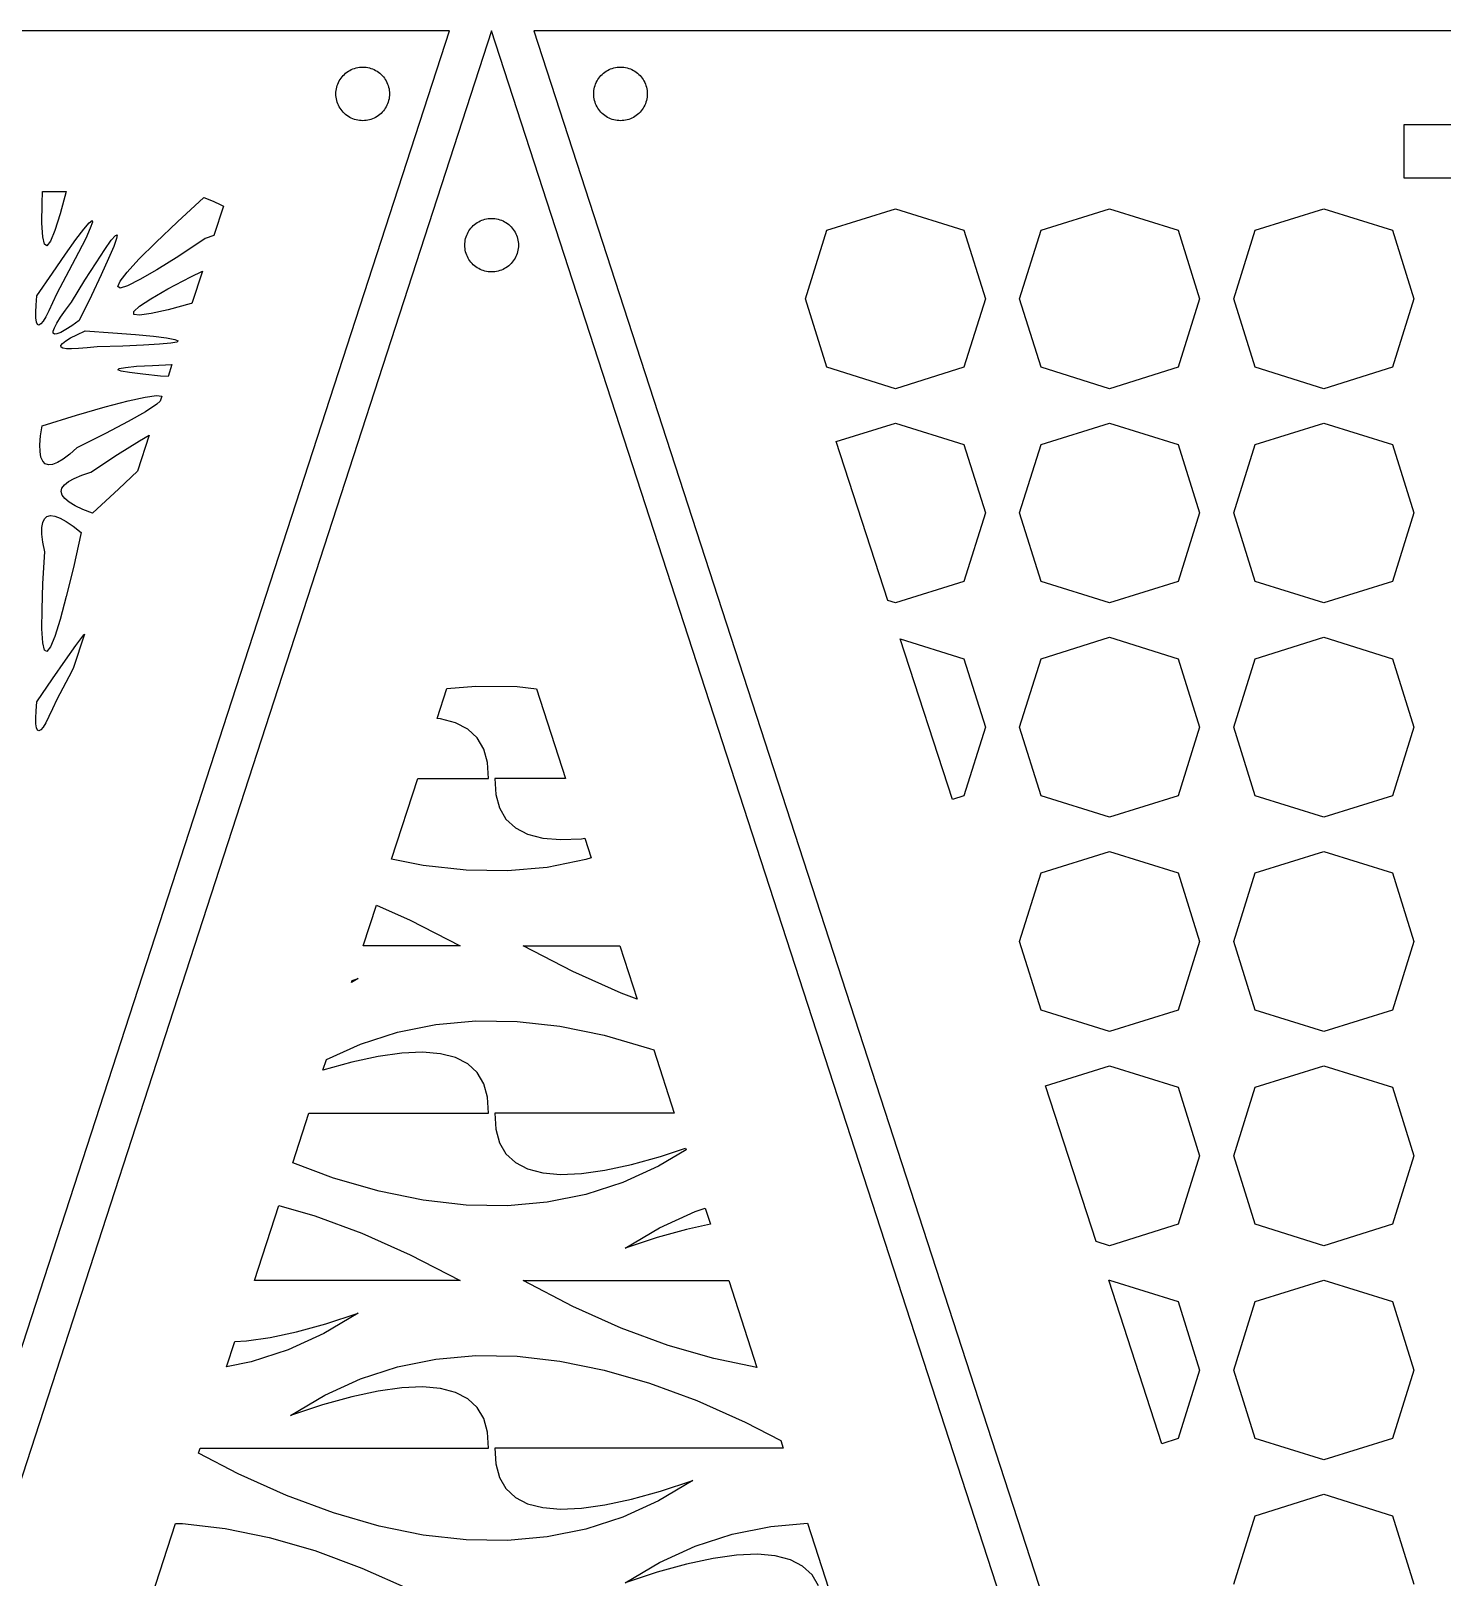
# Model space of a CAD drawing. Header units: metres. Extents: x 20 to 1108, y 20 to 485.
# Drawn here: x 373.2 to 478.6, y 135.4 to 250.8 of the extents above; entities that cross this region are included whole.
import ezdxf

# ---------------------------------------------------------------- set-up
doc = ezdxf.new("R2010")
doc.units = ezdxf.units.M

msp = doc.modelspace()

# ---------------------------------------------------------------- linework, layer by layer
for p, q in [((404.463, 250.826), (254.463, 250.826)), ((329.463, 20.0001), (404.463, 250.826)), ((407.617, 250.826), (332.617, 20)), ((482.617, 20), (407.617, 250.826)), ((560.772, 250.826), (410.772, 250.826)), ((410.772, 250.826), (485.772, 20.0001)), ((396.239, 247.087), (396.302, 247.195)), ((396.302, 247.195), (396.373, 247.3)), ((396.373, 247.3), (396.45, 247.399)), ((396.45, 247.399), (396.534, 247.493)), ((396.534, 247.493), (396.622, 247.582)), ((396.622, 247.582), (396.716, 247.665)), ((396.716, 247.665), (396.816, 247.742)), ((396.816, 247.742), (396.919, 247.813)), ((396.919, 247.813), (397.028, 247.877)), ((397.028, 247.877), (397.14, 247.934)), ((397.14, 247.934), (397.255, 247.984)), ((397.255, 247.984), (397.373, 248.026)), ((397.373, 248.026), (397.493, 248.062)), ((397.493, 248.062), (397.617, 248.089)), ((397.617, 248.089), (397.741, 248.109)), ((397.741, 248.109), (397.866, 248.12)), ((397.866, 248.12), (397.992, 248.124)), ((397.992, 248.124), (398.117, 248.12)), ((398.117, 248.12), (398.242, 248.109)), ((398.242, 248.109), (398.366, 248.089)), ((398.366, 248.089), (398.489, 248.062)), ((398.489, 248.062), (398.609, 248.026)), ((398.609, 248.026), (398.727, 247.984)), ((398.727, 247.984), (398.843, 247.934)), ((398.843, 247.934), (398.954, 247.877)), ((398.954, 247.877), (399.063, 247.813)), ((399.063, 247.813), (399.166, 247.742)), ((399.166, 247.742), (399.266, 247.665)), ((399.266, 247.665), (399.361, 247.582)), ((399.361, 247.582), (399.449, 247.493)), ((399.449, 247.493), (399.533, 247.399)), ((399.533, 247.399), (399.609, 247.3)), ((399.609, 247.3), (399.68, 247.195)), ((399.68, 247.195), (399.743, 247.087)), ((415.492, 247.087), (415.555, 247.195)), ((415.555, 247.195), (415.626, 247.3)), ((415.626, 247.3), (415.703, 247.399)), ((415.703, 247.399), (415.787, 247.493)), ((415.787, 247.493), (415.874, 247.582)), ((415.874, 247.582), (415.969, 247.665)), ((415.969, 247.665), (416.069, 247.742)), ((416.069, 247.742), (416.172, 247.813)), ((416.172, 247.813), (416.281, 247.877)), ((416.281, 247.877), (416.392, 247.934)), ((416.392, 247.934), (416.508, 247.984)), ((416.508, 247.984), (416.626, 248.026)), ((416.626, 248.026), (416.747, 248.062)), ((416.747, 248.062), (416.87, 248.089)), ((416.87, 248.089), (416.994, 248.109)), ((416.994, 248.109), (417.119, 248.12)), ((417.119, 248.12), (417.244, 248.124)), ((417.244, 248.124), (417.37, 248.12)), ((417.37, 248.12), (417.495, 248.109)), ((417.495, 248.109), (417.619, 248.089)), ((417.619, 248.089), (417.742, 248.062)), ((417.742, 248.062), (417.862, 248.026)), ((417.862, 248.026), (417.98, 247.984)), ((417.98, 247.984), (418.095, 247.934)), ((418.095, 247.934), (418.207, 247.877)), ((418.207, 247.877), (418.316, 247.813)), ((418.316, 247.813), (418.419, 247.742)), ((418.419, 247.742), (418.519, 247.665)), ((418.519, 247.665), (418.613, 247.582)), ((418.613, 247.582), (418.702, 247.493)), ((418.702, 247.493), (418.786, 247.399)), ((418.786, 247.399), (418.862, 247.3)), ((418.862, 247.3), (418.933, 247.195)), ((418.933, 247.195), (418.997, 247.087)), ((395.992, 246.124), (395.995, 246.249)), ((395.995, 245.998), (395.992, 246.124)), ((395.995, 246.249), (396.007, 246.375)), ((396.007, 245.873), (395.995, 245.998)), ((396.007, 246.375), (396.027, 246.499)), ((396.027, 246.499), (396.054, 246.621)), ((396.054, 246.621), (396.089, 246.742)), ((396.089, 246.742), (396.131, 246.86)), ((396.131, 246.86), (396.181, 246.976)), ((396.181, 246.976), (396.239, 247.087)), ((399.743, 247.087), (399.801, 246.976)), ((399.801, 246.976), (399.851, 246.86)), ((399.851, 246.86), (399.893, 246.742)), ((399.893, 246.742), (399.928, 246.621)), ((399.928, 246.621), (399.955, 246.499)), ((399.955, 246.499), (399.975, 246.375)), ((399.975, 246.375), (399.987, 246.249)), ((399.987, 245.998), (399.975, 245.873)), ((399.987, 246.249), (399.992, 246.124)), ((399.992, 246.124), (399.987, 245.998)), ((415.244, 246.124), (415.248, 246.249)), ((415.248, 245.998), (415.244, 246.124)), ((415.248, 246.249), (415.26, 246.375)), ((415.26, 245.873), (415.248, 245.998)), ((415.26, 246.375), (415.28, 246.499)), ((415.28, 246.499), (415.307, 246.621)), ((415.307, 246.621), (415.342, 246.742)), ((415.342, 246.742), (415.384, 246.86)), ((415.384, 246.86), (415.434, 246.976)), ((415.434, 246.976), (415.492, 247.087)), ((418.997, 247.087), (419.054, 246.976)), ((419.054, 246.976), (419.104, 246.86)), ((419.104, 246.86), (419.146, 246.742)), ((419.146, 246.742), (419.181, 246.621)), ((419.181, 246.621), (419.208, 246.499)), ((419.208, 246.499), (419.228, 246.375)), ((419.228, 246.375), (419.24, 246.249)), ((419.24, 245.998), (419.228, 245.873)), ((419.24, 246.249), (419.244, 246.124)), ((419.244, 246.124), (419.24, 245.998)), ((396.027, 245.749), (396.007, 245.873)), ((396.054, 245.627), (396.027, 245.749)), ((396.089, 245.506), (396.054, 245.627)), ((396.131, 245.388), (396.089, 245.506)), ((396.181, 245.273), (396.131, 245.388)), ((396.239, 245.16), (396.181, 245.273)), ((396.302, 245.052), (396.239, 245.16)), ((396.373, 244.948), (396.302, 245.052)), ((396.45, 244.849), (396.373, 244.948)), ((396.534, 244.755), (396.45, 244.849)), ((399.533, 244.849), (399.449, 244.755)), ((399.609, 244.948), (399.533, 244.849)), ((399.68, 245.052), (399.609, 244.948)), ((399.743, 245.16), (399.68, 245.052)), ((399.801, 245.273), (399.743, 245.16)), ((399.851, 245.388), (399.801, 245.273)), ((399.893, 245.506), (399.851, 245.388)), ((399.928, 245.627), (399.893, 245.506)), ((399.955, 245.749), (399.928, 245.627)), ((399.975, 245.873), (399.955, 245.749)), ((415.28, 245.749), (415.26, 245.873)), ((415.307, 245.627), (415.28, 245.749)), ((415.342, 245.506), (415.307, 245.627)), ((415.384, 245.388), (415.342, 245.506)), ((415.434, 245.273), (415.384, 245.388)), ((415.492, 245.16), (415.434, 245.273)), ((415.555, 245.052), (415.492, 245.16)), ((415.626, 244.948), (415.555, 245.052)), ((415.703, 244.849), (415.626, 244.948)), ((415.787, 244.755), (415.703, 244.849)), ((418.786, 244.849), (418.702, 244.755)), ((418.862, 244.948), (418.786, 244.849)), ((418.933, 245.052), (418.862, 244.948)), ((418.997, 245.16), (418.933, 245.052)), ((419.054, 245.273), (418.997, 245.16)), ((419.104, 245.388), (419.054, 245.273)), ((419.146, 245.506), (419.104, 245.388)), ((419.181, 245.627), (419.146, 245.506)), ((419.208, 245.749), (419.181, 245.627)), ((419.228, 245.873), (419.208, 245.749)), ((396.622, 244.666), (396.534, 244.755)), ((396.716, 244.583), (396.622, 244.666)), ((396.816, 244.506), (396.716, 244.583)), ((396.919, 244.436), (396.816, 244.506)), ((397.028, 244.371), (396.919, 244.436)), ((397.14, 244.315), (397.028, 244.371)), ((397.255, 244.265), (397.14, 244.315)), ((397.373, 244.222), (397.255, 244.265)), ((397.493, 244.187), (397.373, 244.222)), ((397.617, 244.159), (397.493, 244.187)), ((397.741, 244.14), (397.617, 244.159)), ((397.866, 244.128), (397.741, 244.14)), ((397.992, 244.124), (397.866, 244.128)), ((398.117, 244.128), (397.992, 244.124)), ((398.242, 244.14), (398.117, 244.128)), ((398.366, 244.159), (398.242, 244.14)), ((398.489, 244.187), (398.366, 244.159)), ((398.609, 244.222), (398.489, 244.187)), ((398.727, 244.265), (398.609, 244.222)), ((398.843, 244.315), (398.727, 244.265)), ((398.954, 244.371), (398.843, 244.315)), ((399.063, 244.436), (398.954, 244.371)), ((399.166, 244.506), (399.063, 244.436)), ((399.266, 244.583), (399.166, 244.506)), ((399.361, 244.666), (399.266, 244.583)), ((399.449, 244.755), (399.361, 244.666)), ((415.874, 244.666), (415.787, 244.755)), ((415.969, 244.583), (415.874, 244.666)), ((416.069, 244.506), (415.969, 244.583)), ((416.172, 244.436), (416.069, 244.506)), ((416.281, 244.371), (416.172, 244.436)), ((416.392, 244.315), (416.281, 244.371)), ((416.508, 244.265), (416.392, 244.315)), ((416.626, 244.222), (416.508, 244.265)), ((416.747, 244.187), (416.626, 244.222)), ((416.87, 244.159), (416.747, 244.187)), ((416.994, 244.14), (416.87, 244.159)), ((417.119, 244.128), (416.994, 244.14)), ((417.244, 244.124), (417.119, 244.128)), ((417.37, 244.128), (417.244, 244.124)), ((417.495, 244.14), (417.37, 244.128)), ((417.619, 244.159), (417.495, 244.14)), ((417.742, 244.187), (417.619, 244.159)), ((417.862, 244.222), (417.742, 244.187)), ((417.98, 244.265), (417.862, 244.222)), ((418.095, 244.315), (417.98, 244.265)), ((418.207, 244.371), (418.095, 244.315)), ((418.316, 244.436), (418.207, 244.371)), ((418.419, 244.506), (418.316, 244.436)), ((418.519, 244.583), (418.419, 244.506)), ((418.613, 244.666), (418.519, 244.583)), ((418.702, 244.755), (418.613, 244.666)), ((475.772, 239.826), (475.772, 243.826)), ((475.772, 243.826), (495.772, 243.826)), ((495.772, 239.826), (475.772, 239.826)), ((374.034, 236.478), (374.041, 237.941)), ((374.041, 237.941), (374.075, 238.826)), ((374.075, 238.826), (375.835, 238.826)), ((375.835, 238.826), (375.392, 237.178)), ((384.149, 236.574), (386.117, 238.397)), ((386.117, 238.397), (386.83, 238.113)), ((386.83, 238.113), (387.399, 237.843)), ((375.392, 237.178), (374.998, 235.924)), ((387.59, 237.728), (386.88, 235.543)), ((387.399, 237.843), (387.59, 237.728)), ((406.881, 236.686), (406.999, 236.728)), ((406.999, 236.728), (407.12, 236.763)), ((407.12, 236.763), (407.242, 236.791)), ((407.242, 236.791), (407.367, 236.81)), ((407.367, 236.81), (407.492, 236.822)), ((407.492, 236.822), (407.617, 236.826)), ((407.617, 236.826), (407.743, 236.822)), ((407.743, 236.822), (407.868, 236.81)), ((407.868, 236.81), (407.992, 236.791)), ((407.992, 236.791), (408.115, 236.763)), ((408.115, 236.763), (408.236, 236.728)), ((408.236, 236.728), (408.354, 236.686)), ((432.652, 235.946), (437.772, 237.546)), ((437.772, 237.546), (442.892, 235.946)), ((448.652, 235.946), (453.772, 237.546)), ((453.772, 237.546), (458.892, 235.946)), ((464.652, 235.946), (469.772, 237.546)), ((469.772, 237.546), (474.892, 235.946)), ((374.093, 235.449), (374.034, 236.478)), ((374.998, 235.924), (374.675, 235.131)), ((376.564, 235.241), (377.159, 236.027)), ((377.159, 236.027), (377.563, 236.505)), ((377.649, 236.084), (377.304, 235.335)), ((377.563, 236.505), (377.784, 236.676)), ((377.808, 236.536), (377.649, 236.084)), ((377.784, 236.676), (377.808, 236.536)), ((379.211, 235.192), (379.518, 235.55)), ((379.518, 235.55), (379.653, 235.598)), ((379.653, 235.598), (379.613, 235.315)), ((382.539, 235.037), (384.149, 236.574)), ((405.715, 235.444), (405.758, 235.562)), ((405.758, 235.562), (405.808, 235.678)), ((405.808, 235.678), (405.865, 235.79)), ((405.865, 235.79), (405.929, 235.898)), ((405.929, 235.898), (405.999, 236.002)), ((405.999, 236.002), (406.076, 236.101)), ((406.076, 236.101), (406.159, 236.195)), ((406.159, 236.195), (406.248, 236.284)), ((406.248, 236.284), (406.343, 236.367)), ((406.343, 236.367), (406.442, 236.444)), ((406.442, 236.444), (406.546, 236.515)), ((406.546, 236.515), (406.654, 236.579)), ((406.654, 236.579), (406.766, 236.636)), ((406.766, 236.636), (406.881, 236.686)), ((408.354, 236.686), (408.469, 236.636)), ((408.469, 236.636), (408.581, 236.579)), ((408.581, 236.579), (408.689, 236.515)), ((408.689, 236.515), (408.793, 236.444)), ((408.793, 236.444), (408.892, 236.367)), ((408.892, 236.367), (408.987, 236.284)), ((408.987, 236.284), (409.076, 236.195)), ((409.076, 236.195), (409.159, 236.101)), ((409.159, 236.101), (409.236, 236.002)), ((409.236, 236.002), (409.306, 235.898)), ((409.306, 235.898), (409.37, 235.79)), ((409.37, 235.79), (409.427, 235.678)), ((409.427, 235.678), (409.477, 235.562)), ((409.477, 235.562), (409.52, 235.444)), ((431.052, 230.826), (432.652, 235.946)), ((442.892, 235.946), (444.492, 230.826)), ((447.052, 230.826), (448.652, 235.946)), ((458.892, 235.946), (460.492, 230.826)), ((463.052, 230.826), (464.652, 235.946)), ((474.892, 235.946), (476.492, 230.826)), ((374.22, 234.891), (374.093, 235.449)), ((374.413, 234.783), (374.22, 234.891)), ((374.675, 235.131), (374.413, 234.783)), ((375.784, 234.148), (376.564, 235.241)), ((377.304, 235.335), (376.772, 234.273)), ((378.077, 233.52), (378.731, 234.512)), ((378.731, 234.512), (379.211, 235.192)), ((379.404, 234.734), (379.017, 233.819)), ((379.613, 235.315), (379.404, 234.734)), ((381.283, 233.777), (382.539, 235.037)), ((386.235, 235.325), (384.248, 234.015)), ((386.88, 235.543), (386.235, 235.325)), ((405.617, 234.826), (405.621, 234.952)), ((405.621, 234.701), (405.617, 234.826)), ((405.621, 234.952), (405.633, 235.077)), ((405.633, 234.576), (405.621, 234.701)), ((405.633, 235.077), (405.653, 235.201)), ((405.653, 234.451), (405.633, 234.576)), ((405.653, 235.201), (405.68, 235.324)), ((405.68, 234.329), (405.653, 234.451)), ((405.68, 235.324), (405.715, 235.444)), ((409.52, 235.444), (409.555, 235.324)), ((409.555, 235.324), (409.582, 235.201)), ((409.582, 234.451), (409.555, 234.329)), ((409.582, 235.201), (409.602, 235.077)), ((409.602, 234.576), (409.582, 234.451)), ((409.602, 235.077), (409.614, 234.952)), ((409.614, 234.701), (409.602, 234.576)), ((409.614, 234.952), (409.617, 234.826)), ((409.617, 234.826), (409.614, 234.701)), ((374.816, 232.743), (375.784, 234.148)), ((376.772, 234.273), (376.049, 232.901)), ((377.251, 232.207), (378.077, 233.52)), ((379.017, 233.819), (378.463, 232.603)), ((380.402, 232.821), (381.283, 233.777)), ((384.248, 234.015), (382.612, 232.985)), ((405.715, 234.208), (405.68, 234.329)), ((405.758, 234.09), (405.715, 234.208)), ((405.808, 233.975), (405.758, 234.09)), ((405.865, 233.863), (405.808, 233.975)), ((405.929, 233.755), (405.865, 233.863)), ((405.999, 233.651), (405.929, 233.755)), ((406.076, 233.551), (405.999, 233.651)), ((406.159, 233.457), (406.076, 233.551)), ((406.248, 233.368), (406.159, 233.457)), ((406.343, 233.285), (406.248, 233.368)), ((406.442, 233.208), (406.343, 233.285)), ((408.892, 233.285), (408.793, 233.208)), ((408.987, 233.368), (408.892, 233.285)), ((409.076, 233.457), (408.987, 233.368)), ((409.159, 233.551), (409.076, 233.457)), ((409.236, 233.651), (409.159, 233.551)), ((409.306, 233.755), (409.236, 233.651)), ((409.37, 233.863), (409.306, 233.755)), ((409.427, 233.975), (409.37, 233.863)), ((409.477, 234.09), (409.427, 233.975)), ((409.52, 234.208), (409.477, 234.09)), ((409.555, 234.329), (409.52, 234.208)), ((373.657, 231.032), (374.816, 232.743)), ((376.049, 232.901), (375.137, 231.221)), ((376.25, 230.578), (377.251, 232.207)), ((378.463, 232.603), (377.73, 231.06)), ((379.696, 231.731), (379.866, 232.13)), ((379.866, 232.13), (380.402, 232.821)), ((381.353, 232.251), (380.433, 231.789)), ((382.612, 232.985), (381.353, 232.251)), ((383.448, 231.556), (385.15, 232.455)), ((385.15, 232.455), (386.018, 232.889)), ((386.018, 232.889), (385.235, 230.479)), ((406.546, 233.138), (406.442, 233.208)), ((406.654, 233.074), (406.546, 233.138)), ((406.766, 233.017), (406.654, 233.074)), ((406.881, 232.967), (406.766, 233.017)), ((406.999, 232.924), (406.881, 232.967)), ((407.12, 232.889), (406.999, 232.924)), ((407.242, 232.862), (407.12, 232.889)), ((407.367, 232.842), (407.242, 232.862)), ((407.492, 232.83), (407.367, 232.842)), ((407.617, 232.826), (407.492, 232.83)), ((407.743, 232.83), (407.617, 232.826)), ((407.868, 232.842), (407.743, 232.83)), ((407.992, 232.862), (407.868, 232.842)), ((408.115, 232.889), (407.992, 232.862)), ((408.236, 232.924), (408.115, 232.889)), ((408.354, 232.967), (408.236, 232.924)), ((408.469, 233.017), (408.354, 232.967)), ((408.581, 233.074), (408.469, 233.017)), ((408.689, 233.138), (408.581, 233.074)), ((408.793, 233.208), (408.689, 233.138)), ((373.6, 230.358), (373.657, 231.032)), ((375.137, 231.221), (374.834, 230.516)), ((377.73, 231.06), (376.827, 229.202)), ((379.885, 231.617), (379.696, 231.731)), ((380.433, 231.789), (379.885, 231.617)), ((382.169, 230.826), (383.448, 231.556)), ((373.576, 229.817), (373.6, 230.358)), ((373.583, 229.388), (373.576, 229.817)), ((374.563, 229.934), (374.323, 229.476)), ((374.834, 230.516), (374.563, 229.934)), ((375.426, 229.441), (375.793, 229.967)), ((375.793, 229.967), (376.25, 230.578)), ((380.893, 229.876), (381.312, 230.263)), ((380.896, 229.652), (380.893, 229.876)), ((381.312, 230.263), (382.169, 230.826)), ((383.46, 230.005), (382.183, 229.718)), ((385.179, 230.463), (383.46, 230.005)), ((385.235, 230.479), (385.179, 230.463)), ((432.652, 225.706), (431.052, 230.826)), ((444.492, 230.826), (442.892, 225.706)), ((448.652, 225.706), (447.052, 230.826)), ((460.492, 230.826), (458.892, 225.706)), ((464.652, 225.706), (463.052, 230.826)), ((476.492, 230.826), (474.892, 225.706)), ((373.626, 229.083), (373.583, 229.388)), ((373.699, 228.912), (373.626, 229.083)), ((373.805, 228.865), (373.699, 228.912)), ((373.946, 228.945), (373.805, 228.865)), ((374.121, 229.153), (373.946, 228.945)), ((374.323, 229.476), (374.121, 229.153)), ((374.875, 228.409), (374.963, 228.651)), ((374.963, 228.651), (375.153, 229.008)), ((375.153, 229.008), (375.426, 229.441)), ((376.27, 228.814), (375.813, 228.522)), ((376.827, 229.202), (376.27, 228.814)), ((381.324, 229.601), (380.896, 229.652)), ((382.183, 229.718), (381.324, 229.601)), ((374.877, 228.247), (374.875, 228.409)), ((374.97, 228.178), (374.877, 228.247)), ((375.157, 228.2), (374.97, 228.178)), ((375.436, 228.315), (375.157, 228.2)), ((375.813, 228.522), (375.436, 228.315)), ((375.455, 227.337), (375.566, 227.485)), ((375.566, 227.485), (375.81, 227.675)), ((375.81, 227.675), (376.177, 227.896)), ((376.177, 227.896), (376.653, 228.143)), ((376.653, 228.143), (377.271, 228.433)), ((377.271, 228.433), (379.329, 228.286)), ((379.329, 228.286), (381.034, 228.151)), ((381.034, 228.151), (382.365, 228.02)), ((382.365, 228.02), (383.342, 227.901)), ((383.651, 227.504), (382.819, 227.426)), ((383.342, 227.901), (383.966, 227.786)), ((384.113, 227.589), (383.651, 227.504)), ((383.966, 227.786), (384.221, 227.683)), ((384.221, 227.683), (384.113, 227.589)), ((375.468, 227.221), (375.455, 227.337)), ((375.607, 227.14), (375.468, 227.221)), ((375.869, 227.092), (375.607, 227.14)), ((376.256, 227.079), (375.869, 227.092)), ((376.765, 227.1), (376.256, 227.079)), ((377.414, 227.157), (376.765, 227.1)), ((378.171, 227.245), (377.414, 227.157)), ((380.082, 227.296), (378.171, 227.245)), ((381.629, 227.357), (380.082, 227.296)), ((382.819, 227.426), (381.629, 227.357)), ((379.705, 225.524), (379.814, 225.617)), ((379.96, 225.42), (379.705, 225.524)), ((379.814, 225.617), (380.276, 225.703)), ((380.584, 225.306), (379.96, 225.42)), ((380.276, 225.703), (381.108, 225.78)), ((381.562, 225.187), (380.584, 225.306)), ((381.108, 225.78), (382.297, 225.85)), ((382.893, 225.056), (381.562, 225.187)), ((382.297, 225.85), (383.748, 225.906)), ((383.748, 225.906), (383.457, 225.011)), ((437.772, 224.107), (432.652, 225.706)), ((442.892, 225.706), (437.772, 224.107)), ((453.772, 224.107), (448.652, 225.706)), ((458.892, 225.706), (453.772, 224.107)), ((469.772, 224.107), (464.652, 225.706)), ((474.892, 225.706), (469.772, 224.107)), ((383.457, 225.011), (382.893, 225.056)), ((378.747, 222.743), (380.466, 223.202)), ((380.466, 223.202), (381.743, 223.488)), ((381.743, 223.488), (382.603, 223.607)), ((382.615, 222.943), (381.761, 222.382)), ((382.603, 223.607), (382.986, 223.559)), ((382.86, 223.169), (382.615, 222.943)), ((382.986, 223.559), (382.86, 223.169)), ((374.048, 221.326), (376.61, 222.12)), ((376.61, 222.12), (378.747, 222.743)), ((381.761, 222.382), (380.483, 221.652)), ((373.888, 219.926), (373.939, 220.577)), ((373.939, 220.577), (374.048, 221.326)), ((378.779, 220.753), (376.649, 219.687)), ((380.483, 221.652), (378.779, 220.753)), ((382.038, 220.644), (381.166, 217.957)), ((381.315, 220.221), (382.038, 220.644)), ((433.352, 220.165), (437.772, 221.546)), ((437.772, 221.546), (442.892, 219.946)), ((448.652, 219.946), (453.772, 221.546)), ((453.772, 221.546), (458.892, 219.946)), ((464.652, 219.946), (469.772, 221.546)), ((469.772, 221.546), (474.892, 219.946)), ((373.898, 219.408), (373.888, 219.926)), ((373.963, 219.002), (373.898, 219.408)), ((376.649, 219.687), (376.114, 219.217)), ((379.678, 219.192), (381.315, 220.221)), ((437.213, 208.281), (433.352, 220.165)), ((442.892, 219.946), (444.492, 214.826)), ((447.052, 214.826), (448.652, 219.946)), ((458.892, 219.946), (460.492, 214.826)), ((463.052, 214.826), (464.652, 219.946)), ((474.892, 219.946), (476.492, 214.826)), ((374.095, 218.692), (373.963, 219.002)), ((374.28, 218.502), (374.095, 218.692)), ((374.53, 218.421), (374.28, 218.502)), ((374.829, 218.449), (374.53, 218.421)), ((375.194, 218.592), (374.829, 218.449)), ((375.619, 218.846), (375.194, 218.592)), ((376.114, 219.217), (375.619, 218.846)), ((377.692, 217.881), (379.678, 219.192)), ((375.714, 216.928), (376.016, 217.172)), ((376.016, 217.172), (376.437, 217.407)), ((376.437, 217.407), (377.015, 217.652)), ((377.015, 217.652), (377.692, 217.881)), ((381.166, 217.957), (379.778, 216.632)), ((375.48, 216.422), (375.533, 216.676)), ((375.553, 216.164), (375.48, 216.422)), ((375.533, 216.676), (375.714, 216.928)), ((375.753, 215.9), (375.553, 216.164)), ((379.778, 216.632), (377.809, 214.81)), ((376.078, 215.634), (375.753, 215.9)), ((376.527, 215.364), (376.078, 215.634)), ((377.096, 215.093), (376.527, 215.364)), ((377.809, 214.81), (377.096, 215.093)), ((444.492, 214.826), (442.892, 209.706)), ((448.652, 209.706), (447.052, 214.826)), ((460.492, 214.826), (458.892, 209.706)), ((464.652, 209.706), (463.052, 214.826)), ((476.492, 214.826), (474.892, 209.706)), ((374.034, 213.732), (374.095, 214.126)), ((374.04, 213.241), (374.034, 213.732)), ((374.095, 214.126), (374.218, 214.399)), ((374.218, 214.399), (374.413, 214.574)), ((374.413, 214.574), (374.673, 214.639)), ((374.673, 214.639), (375, 214.598)), ((375, 214.598), (375.393, 214.449)), ((375.393, 214.449), (375.856, 214.193)), ((375.856, 214.193), (376.376, 213.838)), ((376.376, 213.838), (376.975, 213.365)), ((374.113, 212.645), (374.04, 213.241)), ((374.255, 211.93), (374.113, 212.645)), ((376.975, 213.365), (376.381, 210.745)), ((374.115, 209.554), (374.255, 211.93)), ((376.381, 210.745), (375.854, 208.584)), ((374.041, 207.63), (374.115, 209.554)), ((442.892, 209.706), (437.772, 208.107)), ((453.772, 208.107), (448.652, 209.706)), ((458.892, 209.706), (453.772, 208.107)), ((469.772, 208.107), (464.652, 209.706)), ((474.892, 209.706), (469.772, 208.107)), ((375.854, 208.584), (375.392, 206.866)), ((437.772, 208.107), (437.213, 208.281)), ((374.034, 206.167), (374.041, 207.63)), ((375.392, 206.866), (374.998, 205.612)), ((374.093, 205.139), (374.034, 206.167)), ((374.998, 205.612), (374.675, 204.82)), ((377.207, 205.774), (376.371, 203.202)), ((376.564, 204.93), (377.159, 205.717)), ((377.159, 205.717), (377.207, 205.774)), ((448.652, 203.946), (453.772, 205.546)), ((453.772, 205.546), (458.892, 203.946)), ((464.652, 203.946), (469.772, 205.546)), ((469.772, 205.546), (474.892, 203.946)), ((374.22, 204.58), (374.093, 205.139)), ((374.413, 204.473), (374.22, 204.58)), ((374.675, 204.82), (374.413, 204.473)), ((375.784, 203.836), (376.564, 204.93)), ((438.139, 205.432), (442.892, 203.946)), ((442.036, 193.439), (438.139, 205.432)), ((374.816, 202.433), (375.784, 203.836)), ((442.892, 203.946), (444.492, 198.826)), ((447.052, 198.826), (448.652, 203.946)), ((458.892, 203.946), (460.492, 198.826)), ((463.052, 198.826), (464.652, 203.946)), ((474.892, 203.946), (476.492, 198.826)), ((373.657, 200.721), (374.816, 202.433)), ((376.049, 202.59), (375.137, 200.91)), ((376.371, 203.202), (376.049, 202.59)), ((375.137, 200.91), (374.834, 200.205)), ((403.548, 199.47), (404.277, 201.71)), ((404.277, 201.71), (406.439, 201.905)), ((406.439, 201.905), (409.525, 201.858)), ((409.525, 201.858), (410.963, 201.696)), ((410.963, 201.696), (413.139, 195)), ((373.576, 199.505), (373.6, 200.047)), ((373.6, 200.047), (373.657, 200.721)), ((374.834, 200.205), (374.563, 199.623)), ((373.583, 199.077), (373.576, 199.505)), ((373.626, 198.773), (373.583, 199.077)), ((373.699, 198.602), (373.626, 198.773)), ((373.805, 198.554), (373.699, 198.602)), ((373.946, 198.634), (373.805, 198.554)), ((374.121, 198.842), (373.946, 198.634)), ((374.323, 199.164), (374.121, 198.842)), ((374.563, 199.623), (374.323, 199.164)), ((403.802, 199.449), (403.548, 199.47)), ((404.928, 199.156), (403.802, 199.449)), ((405.843, 198.683), (404.928, 199.156)), ((406.545, 198.032), (405.843, 198.683)), ((444.492, 198.826), (442.892, 193.706)), ((448.652, 193.706), (447.052, 198.826)), ((460.492, 198.826), (458.892, 193.706)), ((464.652, 193.706), (463.052, 198.826)), ((476.492, 198.826), (474.892, 193.706)), ((407.034, 197.2), (406.545, 198.032)), ((407.313, 196.19), (407.034, 197.2)), ((407.379, 195), (407.313, 196.19)), ((400.142, 188.986), (402.096, 195)), ((402.096, 195), (407.379, 195)), ((413.139, 195), (407.856, 195)), ((407.856, 195), (407.922, 193.81)), ((407.922, 193.81), (408.201, 192.8)), ((442.892, 193.706), (442.036, 193.439)), ((453.772, 192.107), (448.652, 193.706)), ((458.892, 193.706), (453.772, 192.107)), ((469.772, 192.107), (464.652, 193.706)), ((474.892, 193.706), (469.772, 192.107)), ((408.201, 192.8), (408.69, 191.968)), ((408.69, 191.968), (409.392, 191.317)), ((409.392, 191.317), (410.307, 190.844)), ((410.307, 190.844), (411.433, 190.551)), ((411.433, 190.551), (412.771, 190.438)), ((414.321, 190.505), (414.587, 190.542)), ((414.587, 190.542), (415.064, 189.076)), ((412.771, 190.438), (414.321, 190.505)), ((448.652, 187.946), (453.772, 189.546)), ((453.772, 189.546), (458.892, 187.946)), ((464.652, 187.946), (469.772, 189.546)), ((469.772, 189.546), (474.892, 187.946)), ((402.517, 188.501), (400.142, 188.986)), ((405.71, 188.142), (402.517, 188.501)), ((411.777, 188.363), (408.796, 188.095)), ((414.652, 188.943), (411.777, 188.363)), ((415.064, 189.076), (414.652, 188.943)), ((408.796, 188.095), (405.71, 188.142)), ((447.052, 182.826), (448.652, 187.946)), ((458.892, 187.946), (460.492, 182.826)), ((463.052, 182.826), (464.652, 187.946)), ((474.892, 187.946), (476.492, 182.826)), ((398.034, 182.5), (399.026, 185.551)), ((399.026, 185.551), (401.548, 184.426)), ((401.548, 184.426), (405.272, 182.5)), ((405.272, 182.5), (398.034, 182.5)), ((413.687, 180.574), (409.963, 182.5)), ((409.963, 182.5), (417.201, 182.5)), ((417.201, 182.5), (418.493, 178.52)), ((448.652, 177.706), (447.052, 182.826)), ((460.492, 182.826), (458.892, 177.706)), ((464.652, 177.706), (463.052, 182.826)), ((476.492, 182.826), (474.892, 177.706)), ((417.303, 178.961), (413.687, 180.574)), ((397.64, 180.066), (397.149, 179.774)), ((397.149, 179.774), (397.197, 179.921)), ((397.197, 179.921), (397.64, 180.066)), ((418.493, 178.52), (417.303, 178.961)), ((403.458, 176.637), (406.439, 176.905)), ((406.439, 176.905), (409.525, 176.858)), ((409.525, 176.858), (412.718, 176.499)), ((453.772, 176.107), (448.652, 177.706)), ((458.892, 177.706), (453.772, 176.107)), ((469.772, 176.107), (464.652, 177.706)), ((474.892, 177.706), (469.772, 176.107)), ((397.815, 175.163), (400.583, 176.057)), ((400.583, 176.057), (403.458, 176.637)), ((412.718, 176.499), (416.016, 175.826)), ((416.016, 175.826), (419.421, 174.839)), ((395.277, 174.012), (397.815, 175.163)), ((400.914, 174.495), (399.153, 174.25)), ((402.464, 174.562), (400.914, 174.495)), ((403.802, 174.449), (402.464, 174.562)), ((404.928, 174.156), (403.802, 174.449)), ((419.421, 174.839), (419.727, 174.726)), ((419.727, 174.726), (421.262, 170)), ((395.022, 173.227), (395.277, 174.012)), ((397.178, 173.824), (395.022, 173.227)), ((399.153, 174.25), (397.178, 173.824)), ((405.843, 173.683), (404.928, 174.156)), ((406.545, 173.032), (405.843, 173.683)), ((448.986, 172.05), (453.772, 173.546)), ((453.772, 173.546), (458.892, 171.946)), ((464.652, 171.946), (469.772, 173.546)), ((469.772, 173.546), (474.892, 171.946)), ((407.034, 172.2), (406.545, 173.032)), ((407.313, 171.19), (407.034, 172.2)), ((452.764, 160.421), (448.986, 172.05)), ((407.379, 170), (407.313, 171.19)), ((458.892, 171.946), (460.492, 166.826)), ((463.052, 166.826), (464.652, 171.946)), ((474.892, 171.946), (476.492, 166.826)), ((392.767, 166.289), (393.973, 170)), ((393.973, 170), (407.379, 170)), ((421.262, 170), (407.856, 170)), ((407.856, 170), (407.922, 168.81)), ((407.922, 168.81), (408.201, 167.8)), ((408.201, 167.8), (408.69, 166.968)), ((395.814, 165.161), (392.767, 166.289)), ((408.69, 166.968), (409.392, 166.317)), ((409.392, 166.317), (410.307, 165.844)), ((418.057, 166.176), (420.242, 166.781)), ((422.148, 167.274), (420.083, 166.045)), ((420.242, 166.781), (422.11, 167.393)), ((422.11, 167.393), (422.148, 167.274)), ((460.492, 166.826), (458.892, 161.706)), ((464.652, 161.706), (463.052, 166.826)), ((476.492, 166.826), (474.892, 161.706)), ((399.219, 164.174), (395.814, 165.161)), ((410.307, 165.844), (411.433, 165.551)), ((411.433, 165.551), (412.771, 165.438)), ((412.771, 165.438), (414.321, 165.505)), ((414.321, 165.505), (416.082, 165.75)), ((416.082, 165.75), (418.057, 166.176)), ((420.083, 166.045), (417.42, 164.837)), ((402.517, 163.501), (399.219, 164.174)), ((417.42, 164.837), (414.652, 163.943)), ((389.911, 157.5), (391.737, 163.117)), ((391.737, 163.117), (394.421, 162.339)), ((405.71, 163.142), (402.517, 163.501)), ((408.796, 163.095), (405.71, 163.142)), ((411.777, 163.363), (408.796, 163.095)), ((414.652, 163.943), (411.777, 163.363)), ((422.815, 162.663), (423.567, 162.906)), ((423.567, 162.906), (423.956, 161.707)), ((394.421, 162.339), (397.932, 161.039)), ((420.152, 161.455), (422.815, 162.663)), ((423.956, 161.707), (422.178, 161.324)), ((458.892, 161.706), (453.772, 160.107)), ((469.772, 160.107), (464.652, 161.706)), ((474.892, 161.706), (469.772, 160.107)), ((397.932, 161.039), (401.548, 159.426)), ((417.595, 159.934), (420.152, 161.455)), ((419.993, 160.719), (417.595, 159.934)), ((422.178, 161.324), (419.993, 160.719)), ((401.548, 159.426), (405.272, 157.5)), ((453.772, 160.107), (452.764, 160.421)), ((405.272, 157.5), (389.911, 157.5)), ((413.687, 155.574), (409.963, 157.5)), ((409.963, 157.5), (425.324, 157.5)), ((425.324, 157.5), (427.429, 151.019)), ((453.705, 157.526), (453.772, 157.546)), ((457.669, 145.324), (453.705, 157.526)), ((453.772, 157.546), (458.892, 155.946)), ((464.652, 155.946), (469.772, 157.546)), ((469.772, 157.546), (474.892, 155.946)), ((458.892, 155.946), (460.492, 150.826)), ((463.052, 150.826), (464.652, 155.946)), ((474.892, 155.946), (476.492, 150.826)), ((397.64, 155.066), (395.083, 153.545)), ((395.242, 154.281), (397.64, 155.066)), ((417.303, 153.961), (413.687, 155.574)), ((391.082, 153.25), (393.057, 153.676)), ((393.057, 153.676), (395.242, 154.281)), ((420.814, 152.661), (417.303, 153.961)), ((387.824, 151.074), (388.439, 152.967)), ((388.439, 152.967), (389.321, 153.005)), ((389.321, 153.005), (391.082, 153.25)), ((395.083, 153.545), (392.42, 152.337)), ((424.219, 151.674), (420.814, 152.661)), ((389.652, 151.443), (387.824, 151.074)), ((392.42, 152.337), (389.652, 151.443)), ((400.583, 151.057), (403.458, 151.637)), ((403.458, 151.637), (406.439, 151.905)), ((406.439, 151.905), (409.525, 151.858)), ((409.525, 151.858), (412.718, 151.499)), ((412.718, 151.499), (416.016, 150.826)), ((427.429, 151.019), (424.219, 151.674)), ((395.152, 148.955), (397.815, 150.163)), ((397.815, 150.163), (400.583, 151.057)), ((416.016, 150.826), (419.421, 149.839)), ((460.492, 150.826), (458.892, 145.706)), ((464.652, 145.706), (463.052, 150.826)), ((476.492, 150.826), (474.892, 145.706)), ((392.595, 147.434), (395.152, 148.955)), ((399.153, 149.25), (397.178, 148.824)), ((400.914, 149.495), (399.153, 149.25)), ((402.464, 149.562), (400.914, 149.495)), ((403.802, 149.449), (402.464, 149.562)), ((404.928, 149.156), (403.802, 149.449)), ((405.843, 148.683), (404.928, 149.156)), ((419.421, 149.839), (422.932, 148.539)), ((394.993, 148.219), (392.595, 147.434)), ((397.178, 148.824), (394.993, 148.219)), ((406.545, 148.032), (405.843, 148.683)), ((407.034, 147.2), (406.545, 148.032)), ((422.932, 148.539), (426.548, 146.926)), ((407.313, 146.19), (407.034, 147.2)), ((426.548, 146.926), (429.205, 145.551)), ((407.379, 145), (407.313, 146.19)), ((429.205, 145.551), (429.385, 145)), ((458.892, 145.706), (457.669, 145.324)), ((469.772, 144.107), (464.652, 145.706)), ((474.892, 145.706), (469.772, 144.107)), ((385.722, 144.607), (385.85, 145)), ((388.687, 143.074), (385.722, 144.607)), ((385.85, 145), (407.379, 145)), ((429.385, 145), (407.856, 145)), ((407.856, 145), (407.922, 143.81)), ((407.922, 143.81), (408.201, 142.8)), ((392.303, 141.461), (388.687, 143.074)), ((408.201, 142.8), (408.69, 141.968)), ((422.64, 142.566), (420.083, 141.045)), ((420.242, 141.781), (422.64, 142.566)), ((395.814, 140.161), (392.303, 141.461)), ((408.69, 141.968), (409.392, 141.317)), ((409.392, 141.317), (410.307, 140.844)), ((416.082, 140.75), (418.057, 141.176)), ((420.083, 141.045), (417.42, 139.837)), ((418.057, 141.176), (420.242, 141.781)), ((464.652, 139.946), (469.772, 141.546)), ((469.772, 141.546), (474.892, 139.946)), ((399.219, 139.174), (395.814, 140.161)), ((410.307, 140.844), (411.433, 140.551)), ((411.433, 140.551), (412.771, 140.438)), ((412.771, 140.438), (414.321, 140.505)), ((414.321, 140.505), (416.082, 140.75)), ((417.42, 139.837), (414.652, 138.943)), ((463.052, 134.826), (464.652, 139.946)), ((474.892, 139.946), (476.492, 134.826)), ((382.249, 133.92), (384.019, 139.366)), ((384.019, 139.366), (384.525, 139.358)), ((384.525, 139.358), (387.718, 138.999)), ((387.718, 138.999), (391.016, 138.326)), ((402.517, 138.501), (399.219, 139.174)), ((414.652, 138.943), (411.777, 138.363)), ((422.815, 137.663), (425.583, 138.557)), ((425.583, 138.557), (428.458, 139.137)), ((428.458, 139.137), (431.209, 139.384)), ((431.209, 139.384), (433.447, 132.5)), ((391.016, 138.326), (394.421, 137.339)), ((405.71, 138.142), (402.517, 138.501)), ((408.796, 138.095), (405.71, 138.142)), ((411.777, 138.363), (408.796, 138.095)), ((420.152, 136.455), (422.815, 137.663)), ((394.421, 137.339), (397.932, 136.039)), ((417.595, 134.934), (420.152, 136.455)), ((422.178, 136.324), (419.993, 135.719)), ((424.153, 136.75), (422.178, 136.324)), ((425.914, 136.995), (424.153, 136.75)), ((427.464, 137.062), (425.914, 136.995)), ((428.802, 136.949), (427.464, 137.062)), ((429.928, 136.656), (428.802, 136.949)), ((430.843, 136.183), (429.928, 136.656)), ((397.932, 136.039), (401.548, 134.426)), ((419.993, 135.719), (417.595, 134.934)), ((431.545, 135.532), (430.843, 136.183)), ((432.034, 134.7), (431.545, 135.532))]:
    msp.add_line(p, q)

doc.saveas('drawing.dxf')
